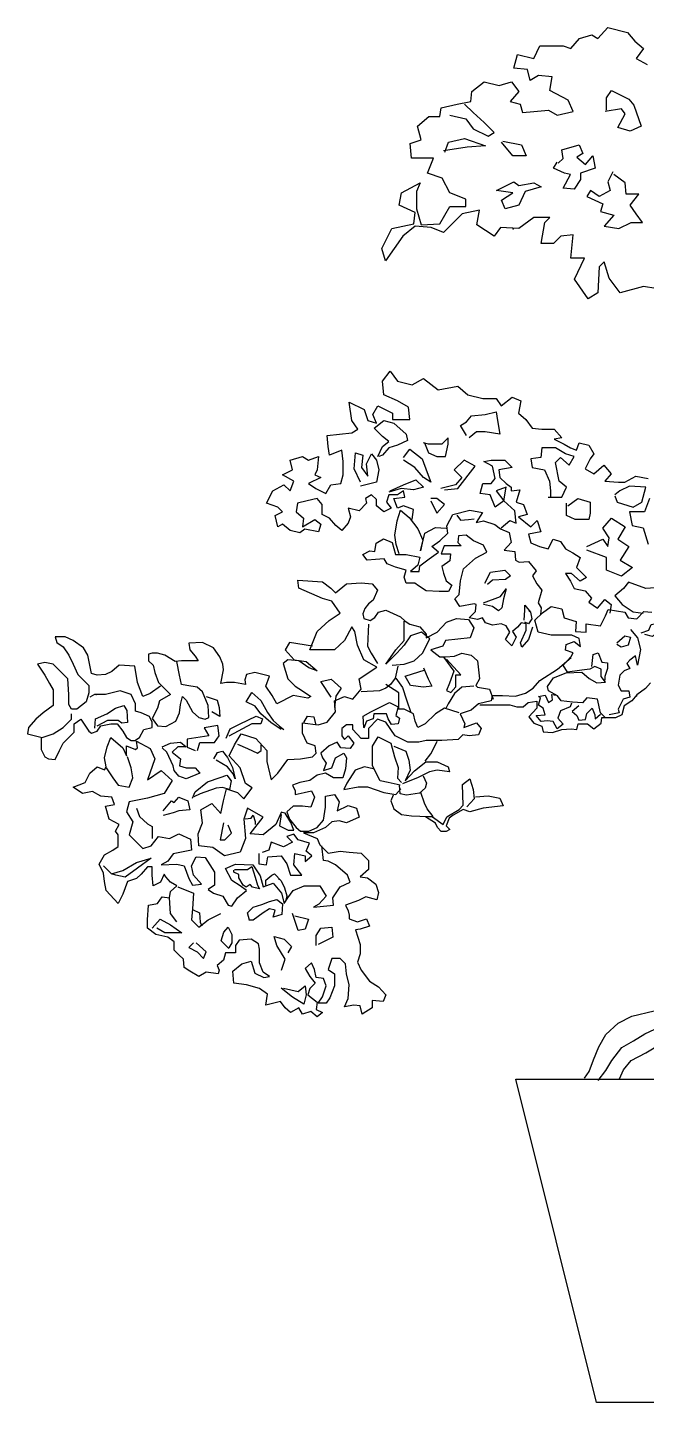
# Model space of a CAD drawing. Header units: millimetres. Extents: x 22565 to 38821, y 15578 to 26720.
# Drawn here: x 30308 to 30579, y 16389 to 16992 of the extents above; entities that cross this region are included whole.
import ezdxf

# ---------------------------------------------------------------- set-up
doc = ezdxf.new("R2010")
doc.units = ezdxf.units.MM

# ---------------------------------------------------------------- blocks, each defined once
blk = doc.blocks.new('A$C0C014AE0')
blk.add_line((532.98, 0), (249.48, 0))
for points in [[(280.95, 487.6), (270.12, 489.22), (259.83, 486.52), (254.96, 493.01), (252.79, 500.04), (250.63, 497.88), (250.08, 486.52), (245.75, 483.81), (239.8, 492.47), (244.13, 501.67), (238.17, 501.67), (239.26, 511.95), (233.84, 511.4), (230.59, 508.16), (225.18, 508.16), (226.8, 517.36), (228.97, 519.52), (221.93, 519.52), (215.43, 514.65), (207.31, 515.19), (204.6, 511.4), (197.02, 516.27), (198.11, 522.77), (190.53, 521.14), (182.41, 513.03), (176.99, 515.19), (169.95, 515.73), (164.54, 511.4), (156.96, 500.58), (155.33, 505.99), (159.67, 514.65), (169.41, 516.82), (169.95, 521.68), (162.91, 524.93), (164, 530.34), (172.12, 534.67), (170.49, 530.88), (170.49, 523.31), (172.66, 516.27), (180.78, 516.82), (185.11, 524.39), (192.15, 524.39), (192.15, 527.64), (185.11, 530.34), (181.86, 536.83), (175.37, 539), (178.07, 545.49), (168.33, 545.49), (167.79, 551.98), (172.66, 553.61), (171.04, 559.56), (175.91, 563.89), (180.78, 563.89), (181.32, 567.67), (188.36, 569.3), (194.32, 570.38), (194.86, 574.71), (200.27, 579.04), (206.77, 577.41), (212.18, 579.04), (215.43, 574.71), (211.64, 570.38), (215.97, 569.3), (217.06, 565.51), (221.93, 566.05), (228.43, 566.59), (232.22, 564.43), (239.26, 566.05), (237.09, 570.92), (228.97, 575.25), (230.05, 581.2), (224.1, 581.74), (220.31, 579.58), (219.22, 584.45), (213.27, 584.99), (214.89, 590.94), (221.93, 589.32), (224.64, 594.73), (234.92, 594.73), (238.17, 593.64), (241.96, 597.97), (247.38, 599.6), (250.08, 597.97), (254.42, 602.84), (263.08, 600.68), (266.33, 596.89), (270.12, 593.64), (266.87, 589.32), (271.74, 586.61)], [(253.87, 566.59), (253.87, 572), (256.04, 575.25), (263.62, 571.46), (265.79, 568.76), (269.03, 559.56), (264.16, 557.39), (258.75, 559.02), (262, 564.97), (260.37, 567.13), (253.33, 566.05)], [(185.11, 564.43), (192.15, 562.8), (195.4, 558.48), (201.9, 555.23), (204.6, 556.85), (200.27, 561.18), (195.4, 565.51), (191.61, 569.3)], [(182.95, 548.2), (184.57, 552.52), (191.61, 554.15), (200.81, 550.9), (192.69, 550.36), (182.41, 548.74)], [(208.39, 553.07), (216.52, 551.44), (218.68, 546.57), (212.73, 546.57), (207.85, 552.52)], [(232.71, 543.29), (234.87, 545.45), (234.33, 549.24), (241.91, 551.4), (243.53, 547.62), (240.83, 545.99), (244.62, 542.75), (247.87, 546.53), (248.95, 541.12), (242.45, 538.96), (242.45, 536.25), (239.74, 531.93), (234.87, 532.47), (238.12, 538.42), (235.41, 538.96), (230.54, 541.12), (232.16, 543.83)], [(256.58, 539.54), (254.42, 535.21), (255.5, 531.42), (250.63, 528.72), (246.84, 531.42), (245.21, 528.72), (252.25, 525.47), (251.17, 522.23), (257.12, 520.6), (252.79, 515.73), (259.29, 514.65), (264.7, 517.36), (269.58, 517.36), (266.87, 521.14), (264.16, 524.93), (267.95, 529.8), (262.54, 529.8), (262, 534.67), (257.12, 538.46)], [(205.69, 531.42), (213.27, 535.21), (215.43, 533.59), (221.93, 534.67), (225.18, 533.05), (218.14, 530.88), (215.43, 524.93), (209.48, 523.31), (207.85, 527.09), (212.73, 530.34), (205.69, 531.42)], [(168.7, 387.2), (169.24, 391.53), (164.91, 393.15), (162.2, 392.07), (160.58, 396.4), (165.45, 396.94), (164.91, 399.64), (162.2, 398.02), (158.41, 398.02), (157.33, 394.78), (159.5, 392.07), (156.25, 390.45), (153, 393.15), (153, 395.86), (150.83, 398.02), (148.13, 396.4), (148.67, 394.23), (145.42, 390.99), (140.55, 392.07), (141.63, 388.28), (140.55, 385.58), (137.84, 382.33), (135.13, 384.5), (132.42, 387.74), (129.18, 389.37), (129.18, 393.69), (127.01, 396.4), (122.68, 395.32), (118.35, 394.23), (117.81, 390.45), (121.05, 387.74), (120.51, 383.95), (125.93, 387.2), (128.63, 385.04), (127.55, 381.79), (121.6, 382.87), (119.43, 381.25), (115.1, 382.33), (111.85, 385.04), (109.68, 383.95), (108.6, 388.82), (111.85, 390.45), (109.68, 392.61), (104.81, 394.23), (107.52, 399.64), (112.39, 402.35), (115.1, 399.64), (116.72, 403.97), (111.85, 406.68), (116.18, 408.84), (115.1, 413.17), (120.51, 414.79), (123.22, 413.17), (127.55, 414.79), (127.01, 408.84), (125.93, 406.68), (128.63, 405.6), (123.22, 402.89), (126.47, 400.73), (130.8, 398.56), (132.97, 402.35), (137.3, 402.89), (138.38, 406.68), (138.38, 412.63), (137.84, 417.5), (132.42, 415.34), (131.88, 419.12), (131.34, 423.99), (136.76, 424.53), (142.17, 425.07), (144.88, 426.7), (142.17, 430.48), (141.09, 438.6), (147.58, 435.35), (149.21, 430.48), (153, 429.4), (151.37, 433.19), (153.54, 436.98), (160.04, 433.73), (160.04, 431.03), (167.62, 431.03), (167.08, 436.44), (162.2, 439.14), (156.25, 441.85), (155.71, 447.8), (158.95, 452.13), (162.2, 447.8), (168.7, 446.18), (173.57, 448.88), (180.07, 444.01), (188.73, 445.63), (193.06, 441.85), (199.56, 440.22), (205.52, 440.22), (207.68, 436.98), (212.56, 440.76), (216.35, 439.14), (215.26, 433.73), (218.51, 431.03), (221.22, 427.24), (225.55, 426.7), (230.96, 426.7), (234.21, 422.91), (230.96, 422.37), (235.3, 420.2), (238, 418.58), (240.71, 417.5), (241.79, 420.75), (246.12, 419.66), (248.29, 415.88), (246.66, 413.71), (244.5, 409.38), (248.29, 407.22), (252.62, 411.01), (255.87, 407.22), (253.16, 403.97), (259.12, 403.43), (261.82, 403.43), (266.7, 406.14), (272.11, 405.06)], [(272.65, 396.4), (270.49, 390.45), (263.99, 390.45), (265.07, 384.5), (269.95, 383.41), (272.11, 376.38)], [(279.15, 357.44), (271.03, 356.9), (263.45, 359.61), (261.28, 356.9), (257.49, 353.66), (260.74, 349.87), (265.61, 346.62), (269.95, 346.08)], [(192.52, 423.99), (189.82, 428.32), (192.52, 429.94), (194.69, 432.65), (200.64, 433.19), (205.52, 434.27), (206.06, 430.48), (207.14, 424.53), (200.64, 425.62), (196.85, 425.62), (193.61, 422.91)], [(153.54, 414.79), (155.71, 419.12), (158.41, 421.29), (155.71, 423.45), (151.92, 427.24), (156.25, 430.48), (160.58, 429.4), (165.99, 424.53), (166.53, 421.83), (162.2, 419.66), (158.41, 418.58), (155.71, 415.34), (154.08, 414.79)], [(174.11, 420.75), (175.74, 416.42), (179.53, 414.79), (183.32, 414.79), (184.4, 420.2), (184.4, 422.91), (181.69, 420.2), (178.45, 420.2), (175.74, 420.2), (173.57, 420.75)], [(145.96, 403.43), (143.25, 409.38), (143.79, 416.42), (147.04, 415.34), (146.5, 409.92), (149.21, 406.14), (148.67, 411.55), (150.83, 415.88), (153, 413.17), (154.08, 408.84), (153, 403.43), (145.96, 401.81)], [(164.91, 414.25), (167.62, 418.04), (173.03, 413.71), (175.2, 407.76), (176.82, 403.43), (173.57, 405.6), (169.78, 409.92), (164.91, 413.17)], [(228.26, 396.94), (234.21, 396.94), (236.38, 401.27), (233.13, 403.97), (231.51, 412.09), (233.67, 414.25), (237.46, 411.01), (239.63, 414.79), (235.84, 415.88), (231.51, 418.58), (225.55, 418.58), (225.01, 414.25), (220.68, 413.71), (221.22, 409.92), (226.63, 408.84), (228.8, 403.97), (229.34, 399.64), (229.34, 396.94)], [(182.78, 400.19), (188.73, 400.73), (196.31, 410.47), (191.44, 413.17), (187.11, 408.84), (190.36, 405.6), (187.65, 402.35), (181.15, 400.73)], [(207.68, 383.41), (211.47, 386.66), (214.18, 385.58), (213.64, 390.99), (208.77, 395.32), (209.85, 401.27), (205.52, 399.64), (208.77, 395.32), (204.98, 392.61), (202.81, 398.02), (198.48, 398.56), (199.56, 402.89), (203.35, 402.89), (204.98, 405.06), (203.89, 410.47), (200.1, 412.63), (203.35, 413.17), (209.31, 413.17), (212.56, 409.92), (206.6, 408.84), (207.14, 405.6), (209.85, 402.89), (212.01, 401.27), (212.01, 399.64), (215.8, 400.19), (214.18, 394.78), (217.43, 393.69), (219.05, 389.37), (215.26, 388.28), (220.68, 383.95), (223.38, 386.66), (225.01, 381.79), (219.59, 380.71), (220.68, 376.92), (224.47, 375.3), (228.26, 374.22), (230.42, 378.54), (233.67, 377.46), (235.84, 374.22), (239.09, 372.59), (242.33, 370.43), (240.71, 366.1), (245.04, 361.77), (242.33, 360.15), (238.54, 363.39), (235.84, 363.39), (238, 360.15), (239.63, 356.9), (244.5, 355.82), (247.21, 352.57), (246.12, 350.95), (249.91, 348.25), (253.16, 352.03), (255.87, 349.87), (255.33, 346.08)], [(158.95, 399.64), (164.91, 402.35), (170.32, 404.51), (173.57, 401.27), (169.24, 400.19), (163.83, 400.73), (158.41, 399.1)], [(257.49, 397.48), (258.58, 394.78), (265.61, 392.61), (269.4, 394.78), (271.03, 401.27), (263.99, 401.81), (259.66, 399.64), (257.49, 398.02)], [(176.82, 395.32), (179.53, 389.91), (182.78, 393.69), (179.53, 396.4), (176.82, 396.4)], [(236.92, 393.15), (241.25, 396.4), (246.66, 394.78), (246.66, 389.91), (246.12, 387.2), (240.17, 387.2), (236.38, 388.82), (236.38, 394.23)], [(221.46, 339.9), (219.58, 334.58), (216.77, 331.14), (216.14, 333.02), (218.64, 338.65), (218.64, 341.46), (216.45, 341.77), (214.89, 339.9), (212.7, 338.02), (214.26, 335.52), (212.38, 331.77), (209.57, 334.58), (211.45, 337.71), (209.88, 340.52), (207.69, 341.46), (203.93, 340.84), (200.81, 341.77), (199.55, 343.96), (197.36, 343.34), (193.61, 343.96), (196.42, 346.78), (196.74, 349.91), (195.8, 350.22), (189.54, 348.97), (187.35, 352.41), (189.23, 354.28), (189.85, 360.23), (191.1, 365.54), (196.42, 370.23), (201.43, 372.74), (199.87, 375.86), (195.48, 377.74), (192.36, 380.24), (188.91, 379.93), (188.6, 377.11), (190.16, 375.55), (186.41, 375.55), (182.65, 375.55), (181.4, 372.11), (185.47, 372.11), (185.16, 368.98), (181.71, 366.48), (182.34, 363.67), (183.59, 360.23), (186.1, 358.35), (184.53, 355.54), (180.46, 355.54), (174.83, 355.85), (171.39, 358.04), (169.82, 359.29), (166.07, 359.29), (165.13, 361.79), (166.07, 364.92), (161.37, 366.17), (157.62, 367.73), (156.36, 369.92), (152.61, 369.61), (148.85, 369.3), (146.98, 371.8), (150.11, 373.36), (152.3, 373.05), (152.92, 376.8), (156.05, 378.68), (159.81, 377.11), (161.37, 371.8), (166.07, 371.8), (172.01, 370.55), (171.07, 367.11), (167.94, 364.29), (171.7, 364.29), (172.01, 366.79), (176.08, 369.92), (180.15, 372.74), (177.33, 375.24), (180.78, 377.74), (184.22, 381.18), (183.91, 384.31), (186.41, 389.31), (193.92, 391.19), (199.55, 390.25), (196.74, 385.87), (199.87, 386.5), (204.87, 384.93), (207.38, 383.06), (211.13, 381.49), (212.07, 377.11), (208.94, 373.67), (213.64, 373.05), (213.95, 369.3), (215.51, 368.36), (219.58, 368.67), (223.03, 364.61), (221.46, 362.42), (223.34, 358.98), (225.53, 356.16), (223.96, 350.53), (225.22, 348.34), (224.9, 345.53)], [(162.94, 372.11), (161.68, 376.18), (161.06, 380.24), (162, 386.5), (163.56, 391.19), (167.32, 388.06), (171.07, 383.06), (173.26, 378.05), (172.33, 373.36), (174.2, 381.18), (178.9, 383.68), (183.59, 383.37)], [(188.29, 389), (189.85, 386.81), (193.29, 387.12), (195.8, 387.44)], [(245.22, 375.27), (252.26, 378.52), (254.42, 375.27), (254.96, 379.06), (252.26, 383.39), (256.05, 387.71), (262, 383.93), (258.75, 378.52), (263.63, 375.27), (259.84, 369.32), (265.25, 366.07), (260.38, 362.29), (253.88, 364.99), (253.88, 370.4), (245.22, 373.65)], [(200.49, 359.29), (203, 363.98), (209.26, 364.92), (211.76, 362.42), (209.57, 360.85), (203.93, 360.54), (201.74, 358.66)], [(111.32, 258.98), (108.9, 253.36), (103.28, 248.94), (97.65, 249.34), (103.28, 256.57), (96.45, 260.59), (94.84, 255.77), (95.64, 247.34), (93.23, 241.31), (86.4, 239.71), (81.18, 243.32), (75.15, 244.12), (74.75, 249.34), (76.76, 254.16), (75.95, 259.79), (80.77, 262.6), (84.79, 258.18), (86, 263.8), (87.2, 269.02), (92.03, 267.42), (94.84, 264.6), (98.46, 269.42), (95.64, 271.43), (93.23, 278.26), (88.41, 283.48), (90.82, 288.3), (93.63, 293.12), (100.06, 291.11), (104.89, 285.89), (104.89, 281.07), (106.9, 273.04), (109.71, 275.85), (114.13, 281.87), (119.75, 282.27), (124.98, 283.08), (126.59, 284.68), (126.18, 287.9), (122.57, 289.1), (120.56, 293.52), (120.56, 297.94), (127.39, 297.13), (131.41, 298.34), (135.03, 302.75), (134.62, 307.57), (139.04, 309.58), (142.66, 308.38), (146.28, 312.79), (145.47, 317.21), (153.11, 322.43), (147.48, 325.64), (144.67, 332.07), (143.46, 338.09), (142.26, 340.1), (139.04, 334.08), (134.62, 330.06), (123.77, 330.06), (126.99, 338.09), (132.21, 342.91), (137.04, 346.13), (133.42, 351.35), (129.4, 352.55), (118.95, 356.97), (118.55, 360.58), (129.4, 359.78), (133.02, 356.97), (135.03, 354.96), (139.85, 358.98), (146.28, 359.38), (151.1, 358.98), (153.51, 356.16), (151.5, 351.75), (149.49, 350.14), (147.89, 348.13), (147.08, 345.72), (147.48, 343.72), (150.3, 342.91), (152.31, 344.12), (153.91, 346.53), (157.13, 347.33), (163.56, 344.52), (165.57, 342.51), (167.58, 341.31), (172, 340.1), (174.81, 336.89), (174.81, 335.28), (179.63, 337.69), (183.65, 342.11), (188.07, 343.72), (193.3, 343.31), (195.71, 339.7), (194.1, 335.28), (183.25, 334.08), (182.04, 331.67), (176.82, 330.06), (180.84, 326.85), (183.25, 326.85), (187.27, 327.25), (190.48, 328.46), (194.5, 327.65), (197.31, 325.24), (198.12, 317.21), (196.51, 314.4), (197.31, 313.6), (202.54, 312.79), (204.15, 308.38)], [(199.87, 350.53), (207.38, 353.35), (209.88, 356.79), (208.63, 352.41), (208, 348.34), (206.44, 347.09), (203.93, 348.97), (199.87, 349.91)], [(253.38, 300.18), (251.19, 302.37), (249.94, 308.31), (245.25, 308.94), (243.37, 306.75), (238.99, 307.06), (233.98, 307.69), (232.41, 309.87), (228.35, 312.06), (228.03, 313.94), (230.54, 317.69), (236.17, 319.88), (243.05, 320.2), (246.18, 317.38), (249.63, 315.5), (253.38, 315.82), (251.5, 318.32), (251.5, 321.45), (248.69, 322.7), (246.5, 321.45), (243.05, 321.13), (236.8, 320.2), (234.92, 323.32), (238.36, 327.08), (239.3, 328.64), (235.86, 329.89), (236.17, 332.39), (239.61, 333.64), (242.43, 331.45), (241.8, 334.89), (238.67, 336.46), (233.67, 336.46), (229.6, 336.46), (223.96, 337.71), (222.4, 343.03), (225.84, 346.15), (229.6, 348.97), (234.29, 348.03), (235.23, 343.96), (240.55, 342.4), (240.24, 338.02), (244.93, 337.71), (244.93, 341.46), (251.19, 340.52), (253.38, 344.9), (254.63, 347.72), (261.83, 346.47), (263.4, 343.96), (267.15, 343.65), (270.28, 346.78), (273.73, 346.47)], [(273.1, 315.5), (270.91, 313), (267.15, 310.19), (264.96, 307.69), (261.52, 305.5), (260.58, 301.43), (257.76, 300.18), (251.82, 300.18)], [(217.71, 343.03), (218.02, 347.4), (218.02, 349.59), (220.52, 346.47), (221.15, 343.65), (219.58, 341.46), (218.02, 342.09)], [(269.03, 337.4), (272.47, 338.65), (273.41, 341.15), (276.85, 341.77), (279.05, 344.59), (279.98, 341.15), (276.85, 338.33), (274.04, 335.83), (270.6, 336.77)], [(149.49, 341.31), (149.09, 331.67), (150.7, 328.46), (153.51, 324.04)], [(159.94, 323.24), (165.17, 323.64), (169.59, 325.24), (173.2, 328.46), (176.42, 334.88), (172.8, 337.69), (167.98, 336.09), (165.17, 332.07), (161.95, 328.46), (157.13, 323.64), (161.55, 330.06), (165.17, 334.08), (165.17, 342.51)], [(264.34, 338.96), (267.47, 335.21), (268.72, 330.2), (267.47, 323.32), (266.53, 327.39), (264.02, 325.51), (262.77, 323.95), (264.02, 321.76), (261.52, 320.82), (259.64, 318.94), (259.02, 314.57), (260.27, 312.06), (263.71, 312.06), (264.02, 309.25), (261.21, 308.31), (259.02, 303.93), (259.33, 302.37), (254.95, 301.43)], [(58.27, 314), (53.85, 310.79), (50.63, 309.58), (48.22, 315.61), (47.02, 322.83), (40.19, 323.24), (36.97, 320.42), (34.16, 319.22), (30.54, 318.82), (28.13, 319.62), (26.52, 327.65), (24.51, 330.87), (20.09, 334.08), (16.48, 335.68), (12.06, 335.68), (12.86, 333.27), (15.67, 331.27), (18.08, 327.65), (20.09, 323.64), (22.1, 319.22), (25.32, 316.01), (26.92, 314.4), (26.92, 311.19), (25.72, 307.17), (21.7, 303.96), (19.29, 303.96), (18.08, 305.97), (18.08, 310.38), (17.68, 317.21), (15.27, 319.62), (11.25, 323.64), (7.64, 324.44), (4.42, 323.64), (7.64, 318.82), (9.64, 315.2), (11.25, 312.39), (11.25, 307.98), (11.25, 305.57), (6.83, 302.35), (3.62, 299.54), (0.4, 295.93), (0, 293.12), (6.43, 291.51), (11.25, 293.12), (15.67, 295.93), (19.29, 299.54), (19.29, 301.95)], [(124.98, 331.67), (114.93, 333.27), (112.92, 330.06), (116.94, 325.64), (122.17, 324.84), (126.99, 320.83), (123.37, 322.03), (118.95, 325.24), (114.13, 325.64), (112.12, 324.04), (114.13, 317.21), (117.34, 314), (120.56, 311.99), (124.18, 309.58), (122.97, 308.78), (116.54, 309.98), (109.31, 306.37), (107.3, 309.98), (104.48, 314), (106.09, 318.42), (99.66, 320.02), (96.05, 319.22), (95.24, 316.81), (95.64, 314.8), (90.82, 315.61), (87.2, 315.61), (84.79, 315.2), (86, 321.23), (85.6, 323.64), (84.39, 326.85), (81.58, 330.87), (76.76, 333.27), (70.73, 332.87), (71.13, 330.06), (73.54, 327.25), (74.75, 325.24), (70.33, 325.24), (67.51, 325.24), (64.7, 324.84), (60.28, 327.65), (57.06, 328.46), (54.65, 328.46), (53.05, 328.05), (53.05, 325.24), (55.06, 323.24), (55.86, 320.02), (57.47, 315.61), (59.48, 313.6), (62.69, 310.38), (57.87, 307.57), (57.06, 304.36), (54.65, 299.94), (57.06, 296.73), (60.68, 296.33), (65.1, 298.74), (66.71, 302.35), (67.11, 305.97), (67.91, 309.58), (69.52, 307.98), (72.34, 302.75), (75.15, 300.34), (77.96, 299.54), (79.57, 300.34), (79.17, 305.57), (76.76, 311.59), (74.34, 313.6), (69.92, 314.4), (67.51, 314.8), (66.71, 318.82), (65.5, 324.84)], [(258.39, 333.02), (261.83, 336.15), (264.34, 335.52), (263.4, 332.08), (260.27, 331.14), (258.39, 332.39)], [(182.49, 326.6), (186.87, 320.65), (184.99, 315.34), (183.74, 312.21), (185.62, 311.27), (187.81, 313.77), (187.81, 319.09), (190, 319.09), (183.74, 325.97)], [(203.9, 310.01), (208.28, 310.01), (213.91, 309.7), (218.29, 310.95), (221.74, 313.14), (224.55, 316.58), (232.38, 321.58), (238.32, 326.58)], [(247.44, 322.7), (248.06, 328.01), (250.25, 328.64), (251.82, 324.57), (254.32, 324.26), (254.32, 321.76), (253.07, 318.32), (253.07, 316.76)], [(162.35, 322.83), (161.15, 317.61), (159.14, 314.8), (157.13, 313.2), (154.32, 311.99), (146.28, 311.59)], [(173.6, 322.03), (175.61, 317.21), (177.22, 314), (173.6, 313.6), (167.98, 314.4), (165.57, 318.42), (174.41, 321.23)], [(133.12, 309.17), (128.66, 316.11), (133.12, 317.11), (137.59, 313.14), (135.11, 309.66), (134.61, 304.7)], [(189.28, 302.35), (182.85, 304.36), (178.83, 301.95), (174.41, 297.53), (171.19, 295.93), (169.99, 298.74), (169.18, 301.95), (165.17, 303.96), (162.75, 303.96), (162.75, 311.19), (157.13, 314.8)], [(161.52, 317.53), (164.34, 313.46), (166.22, 308.14), (168.09, 302.52)], [(195.71, 314), (190.48, 313.6), (187.27, 310.79), (184.45, 306.37), (183.25, 303.96)], [(6.03, 291.51), (6.03, 286.29), (7.64, 283.08), (9.24, 282.27), (12.06, 281.87), (14.07, 285.89), (15.67, 289.1), (20.49, 293.92), (20.49, 297.53), (23.31, 299.54), (26.92, 294.32), (28.13, 293.52), (30.54, 294.32), (32.15, 296.73), (36.57, 297.53), (39.38, 297.53), (41.79, 294.32), (43.4, 291.51), (45.41, 290.31), (47.02, 290.31), (49.03, 291.51), (51.04, 295.12), (54.65, 295.93), (54.65, 298.34), (53.45, 300.75), (49.83, 302.35), (47.42, 303.16), (47.42, 306.37), (45.41, 310.38), (40.59, 311.99), (34.16, 310.38), (29.34, 310.38), (27.33, 309.18)], [(203.74, 309.98), (203.34, 307.57), (197.72, 306.37), (194.5, 303.56), (189.68, 301.95), (191.69, 297.53), (191.29, 295.93), (196.91, 297.94), (198.92, 295.53), (197.72, 292.71), (193.7, 292.31), (190.88, 292.71), (188.88, 290.71), (181.64, 290.31), (174.81, 290.31), (171.6, 289.5), (166.77, 289.5), (161.15, 292.31), (157.13, 298.34), (153.51, 299.54), (149.49, 295.53), (149.49, 291.11), (146.28, 291.11), (142.66, 295.12), (142.66, 297.13), (139.85, 297.13), (137.84, 295.53), (137.84, 292.31), (139.04, 290.71), (140.65, 292.31), (143.06, 289.1), (141.46, 286.69), (137.44, 287.09), (135.83, 289.5), (132.21, 287.9), (128.6, 284.68), (129.4, 282.68), (131.01, 280.27), (129.8, 277.05), (133.42, 278.26), (135.03, 282.68), (138.64, 284.68), (139.85, 282.68), (139.45, 277.86), (138.24, 273.84), (134.22, 273.84), (130.61, 275.85), (126.99, 275.05), (123.77, 272.64), (119.35, 271.83), (116.14, 270.63), (117.34, 268.22), (117.34, 266.61), (121.36, 267.42), (124.58, 268.22), (125.78, 265.41), (124.18, 260.99), (120.56, 261.39), (116.54, 261.39), (113.73, 258.98), (114.93, 255.77), (117.75, 252.16), (119.75, 250.55), (123.37, 250.55), (126.99, 252.16), (129.8, 255.37), (130.61, 260.99), (130.61, 265.81), (134.62, 266.61), (136.63, 263.4), (135.83, 259.38), (140.65, 261.79), (144.27, 260.59), (145.47, 256.57), (139.85, 254.16), (136.63, 254.97), (133.42, 254.56), (130.61, 252.16), (125.38, 249.75), (120.96, 249.75), (126.99, 247.34), (128.19, 244.52), (131.81, 240.91), (137.04, 241.71), (141.05, 241.31), (146.28, 240.91), (149.49, 237.7), (149.49, 233.68), (145.88, 230.47), (149.09, 230.07), (152.71, 227.26), (153.91, 223.64), (153.11, 220.43), (148.29, 221.63), (145.07, 220.03), (139.45, 218.02), (140.65, 215.61), (141.05, 213.6), (141.05, 212), (144.67, 210.79), (148.69, 212), (149.89, 208.78), (145.88, 207.58), (143.87, 207.18), (145.88, 200.75), (145.88, 196.74), (144.67, 193.12), (146.28, 189.51), (149.89, 184.69), (153.91, 182.28), (157.13, 178.67), (155.92, 175.85), (151.1, 176.26), (151.1, 173.04), (146.68, 170.23), (145.88, 173.85), (143.06, 174.25), (139.04, 173.44), (140.65, 177.06), (141.05, 183.08), (139.85, 187.9), (139.45, 192.32), (137.04, 194.73), (133.42, 194.73), (131.81, 189.91), (134.62, 187.9), (134.62, 182.68), (132.61, 177.46), (131.01, 175.05), (127.39, 175.05), (129.4, 177.86), (131.01, 182.68), (129.8, 185.89), (126.59, 186.3), (125.78, 189.91), (124.58, 192.72), (121.76, 190.31), (123.77, 186.7), (126.18, 183.89), (123.77, 181.48), (122.97, 178.67), (126.99, 175.45), (126.59, 172.24), (129.4, 171.04), (126.99, 169.03), (124.18, 171.44), (120.56, 170.23), (118.95, 173.04), (115.33, 171.04), (112.92, 173.04), (110.91, 175.85), (104.48, 174.25), (105.29, 179.07), (101.67, 181.48), (96.05, 183.08), (90.42, 183.89), (90.02, 189.11), (94.04, 192.32), (98.05, 193.52), (99.66, 188.3), (103.68, 186.3), (106.09, 186.7), (103.28, 188.71), (101.67, 192.72), (101.67, 198.74), (101.27, 201.15), (98.05, 203.16), (92.83, 202.76), (91.22, 200.35), (91.22, 197.14), (86.8, 197.14), (86, 193.93), (83.19, 191.52), (83.99, 189.51), (83.59, 187.9), (78.36, 188.71), (75.15, 186.7), (71.13, 189.11), (68.72, 190.71), (68.32, 194.33), (66.31, 196.34), (64.3, 198.34), (64.3, 201.96), (61.48, 203.97), (56.26, 205.17), (52.64, 207.98), (52.64, 211.6), (53.05, 218.02), (57.06, 218.82), (59.07, 221.63), (62.29, 221.23), (62.69, 224.04), (65.5, 226.45), (62.69, 228.06), (60.68, 230.47), (59.88, 231.67), (58.27, 228.06), (55.06, 226.45), (54.65, 231.27), (54.65, 234.89), (52.64, 234.89), (49.83, 231.67), (47.82, 229.67), (43.8, 228.46), (41.79, 222.84), (39.78, 218.82), (34.56, 224.45), (33.76, 228.46), (33.35, 232.08), (31.35, 236.09), (33.76, 240.11), (37.37, 242.12), (39.78, 243.72), (39.78, 248.94), (38.58, 250.55), (40.19, 253.36), (35.77, 255.77), (34.16, 261.39), (38.18, 262.19), (36.97, 265.41), (32.15, 265.81), (28.53, 267.82), (24.11, 267.01), (20.09, 269.82), (25.32, 271.83), (27.33, 275.85), (30.54, 278.66), (33.76, 277.45), (34.56, 278.66), (33.76, 282.68), (34.96, 287.49), (36.57, 291.51), (41.79, 287.09), (43.4, 283.48), (43.4, 287.9), (47.42, 286.29), (48.22, 287.09), (47.82, 289.9), (53.85, 286.69), (55.86, 282.27), (52.64, 273.04), (58.67, 277.05), (63.49, 272.64), (59.88, 267.01), (52.64, 265.01), (44.61, 263.4), (43.4, 258.98), (46.21, 254.56), (44.61, 248.94), (50.63, 242.92), (54.25, 244.12), (57.47, 248.14), (62.29, 247.34), (66.31, 249.34), (71.53, 246.93), (71.93, 242.12), (63.9, 240.51), (61.48, 237.3), (58.67, 235.69), (65.5, 236.09), (68.72, 235.29), (70.73, 229.67), (72.34, 226.86), (76.35, 227.26), (72.74, 231.27), (71.93, 235.29), (73.94, 239.3), (77.96, 238.9), (81.98, 232.48), (81.98, 226.86), (79.17, 224.85), (81.58, 223.24), (85.6, 222.04), (88.01, 218.02), (89.62, 217.62), (92.03, 221.23), (96.05, 224.45), (93.23, 226.45), (89.62, 228.86), (86.8, 234.08), (91.22, 236.09), (98.86, 235.69), (102.07, 230.87), (103.28, 226.05), (107.7, 227.66), (111.32, 223.24), (112.52, 218.82), (114.13, 221.23), (116.54, 224.45), (121.36, 226.45), (128.19, 226.45), (131.01, 222.04), (127.79, 218.42), (125.38, 217.22), (129.8, 217.62), (134.22, 218.02), (133.82, 221.23), (137.04, 226.05), (141.46, 228.06), (140.25, 231.27), (135.03, 235.69), (131.81, 237.3), (129.8, 237.7), (129, 244.12)], [(78.36, 309.58), (83.19, 307.98), (83.99, 304.76), (84.39, 300.75), (80.77, 302.75)], [(111.14, 295.01), (106.75, 298.14), (102.37, 301.89), (99.87, 305.33), (95.8, 307.21), (98.3, 311.27), (102.37, 307.83), (105.19, 302.52), (107.69, 299.08), (110.51, 296.57), (112.39, 295.01)], [(198.26, 305.94), (211.41, 305.94), (214.54, 305), (217.36, 305), (219.55, 306.88), (223.3, 307.51), (223.3, 304.38), (219.86, 300.63), (222.05, 297.81), (225.49, 296.56), (226.12, 294.06), (230.19, 293.75), (234.26, 295), (238.32, 295.31), (240.83, 295), (241.45, 297.5), (245.52, 297.5), (248.34, 295.31), (251.47, 297.81), (251.78, 300.31)], [(238.55, 306.67), (237.97, 304.93), (233.64, 303.2), (232.48, 300.02), (234.79, 297.43), (232.19, 295.4), (230.46, 298.58), (227.86, 298.87), (225.26, 298.58), (222.94, 301.18), (226.99, 301.47), (226.12, 304.36), (224.1, 305.8), (224.97, 308.98), (224.1, 309.55), (226.99, 310.13), (228.44, 306.95), (230.17, 308.11), (229.88, 310.42), (231.9, 310.13)], [(29.45, 295.64), (29.77, 299.7), (34.77, 301.89), (38.53, 304.39), (42.28, 305.64), (43.54, 303.45), (43.85, 298.14), (41.34, 297.82), (39.78, 299.08), (35.09, 299.08), (30.39, 296.57)], [(147.44, 295.95), (147.13, 300.95), (150.57, 302.83), (158.71, 306.89), (162.46, 305.02), (161.52, 301.26), (163.09, 300.01), (162.46, 297.51), (159.64, 297.2), (158.08, 299.7), (157.45, 301.89), (154.95, 301.89), (151.82, 301.89), (151.51, 299.7), (148.69, 298.76), (147.44, 295.64)], [(241.73, 305.51), (238.84, 302.91), (240.86, 301.18), (241.73, 299.16), (244.62, 299.45), (245.19, 302.05), (247.51, 304.36), (248.66, 301.47), (248.95, 299.74), (251.26, 301.76)], [(74.54, 285.85), (75.53, 289.32), (81.99, 289.32), (83.97, 292.3), (83.47, 296.76), (77.52, 295.77), (79.5, 292.3), (70.07, 290.81), (70.07, 287.34), (73.54, 285.85)], [(87.04, 291.26), (88.91, 295.32), (93.3, 297.51), (100.18, 300.95), (103, 299.7), (102.37, 297.51), (98.3, 297.51), (88.29, 292.19)], [(121.15, 298.14), (122.71, 300.95), (125.53, 300.64), (126.47, 296.89)], [(59.07, 287.49), (62.69, 289.1), (67.11, 289.5), (69.52, 287.49), (65.91, 287.49), (63.49, 285.08), (67.11, 282.27), (66.71, 279.06), (69.52, 278.26), (73.54, 278.26), (75.55, 275.85), (69.52, 273.44), (66.31, 274.64), (64.3, 277.05), (63.9, 279.06), (61.08, 285.08), (59.07, 287.09)], [(163.4, 270.62), (158.08, 271.87), (154.64, 272.49), (151.19, 279.06), (151.19, 287.82), (153.7, 291.88), (159.33, 289.07), (160.9, 283.13), (162.46, 278.43), (162.15, 273.74), (164.03, 271.87)], [(174.35, 281.25), (176.86, 284.38), (178.42, 287.5), (179.67, 290.01)], [(81.72, 282.19), (83.28, 285), (85.47, 285.63), (87.66, 282.81), (89.85, 278.43), (91.11, 273.43), (90.17, 275.62), (87.66, 278.75), (82.66, 281.56)], [(92.03, 288.7), (96.45, 286.69), (100.87, 284.68), (102.47, 285.89), (102.47, 288.3)], [(160.58, 287.82), (165.9, 285.63), (167.16, 281.56), (167.78, 277.18), (165.59, 272.49), (169.66, 276.87), (174.67, 280.94), (179.67, 280.94), (184.37, 278.75), (184.99, 276.56), (179.67, 277.18), (176.23, 276.56), (171.22, 274.06), (164.34, 271.24)], [(34.56, 278.26), (37.37, 273.84), (39.78, 270.63), (44.61, 269.82), (46.21, 273.84), (45.41, 278.26), (43.8, 283.08)], [(151.51, 277.81), (147.75, 278.75), (143.68, 277.18), (139.93, 271.55), (138.68, 268.74), (144.94, 269.99), (149, 269.99), (156.2, 267.49), (161.52, 266.55), (163.71, 269.05)], [(72.33, 264.99), (73.58, 267.8), (78.9, 272.18), (84.53, 274.06), (87.35, 274.99), (89.23, 272.49), (88.6, 268.74), (85.47, 269.68), (82.66, 269.36), (75.77, 266.86), (72.95, 265.61)], [(173.41, 274.68), (174.98, 271.55), (174.35, 269.36), (171.85, 267.18), (166.22, 266.24), (163.4, 266.86), (163.09, 270.62)], [(177.61, 256.84), (182.3, 253.4), (183.87, 256.84), (189.19, 259.97), (191.07, 261.85), (190.75, 270.92), (193.88, 273.42), (195.45, 268.73), (195.76, 264.66), (192.63, 261.22)], [(59.48, 259.38), (63.09, 263.8), (64.3, 263), (66.31, 265.41), (70.33, 263.8), (71.13, 259.79), (66.31, 259.38), (63.9, 258.58), (59.48, 257.38)], [(160.27, 266.24), (159.33, 263.74), (160.58, 260.29), (164.03, 257.79), (168.41, 257.17), (175.61, 256.85), (177.8, 256.85), (175.29, 260.29), (174.04, 262.8), (172.48, 267.49)], [(196.39, 265.6), (202.02, 265.91), (207.03, 264.97), (208.59, 261.53), (199.83, 260.59), (193.88, 259.03), (191.07, 259.97), (186.68, 257.47), (184.81, 256.22), (183.56, 252.78), (185.12, 251.21), (183.56, 250.27), (181.36, 250.27), (179.8, 252.15), (178.86, 254.03), (174.48, 256.84)], [(47.82, 260.59), (49.03, 256.97), (52.64, 253.76), (54.65, 252.56), (54.65, 249.34), (54.65, 247.34)], [(85.96, 254.1), (84.47, 246.65), (86.45, 246.65), (89.43, 249.63), (87.94, 253.1)], [(95.49, 255.92), (97.99, 256.23), (98.93, 257.48), (99.87, 254.67), (99.87, 253.41)], [(111.14, 257.79), (110.51, 252.79), (114.26, 250.91), (116.77, 250.91), (115.52, 254.35), (113.01, 258.42), (111.45, 258.73)], [(101.35, 240.7), (101.35, 236.23), (104.82, 235.74), (105.32, 239.21), (111.28, 239.71), (113.76, 236.23), (115.25, 231.27), (120.22, 231.27), (116.74, 235.74), (117.24, 240.7), (121.71, 239.71), (121.71, 237.23), (124.68, 239.71), (122.2, 241.69), (123.69, 245.16), (118.73, 246.65), (116.74, 249.13), (113.76, 248.14), (116.24, 245.66), (112.27, 243.68), (106.81, 245.66), (105.82, 242.19), (102.84, 241.2)], [(33.33, 235.24), (36.8, 231.77), (41.77, 233.26), (47.73, 236.73), (54.18, 238.71), (48.22, 234.25), (42.76, 230.28), (38.79, 231.27), (36.8, 231.77)], [(90.79, 233.71), (96.43, 233.71), (98.3, 234.96), (99.87, 230.27), (100.81, 226.83), (101.75, 225.27), (98.62, 225.89), (97.68, 227.14), (95.8, 225.89), (94.55, 226.83), (92.67, 229.96), (92.67, 231.52), (90.48, 232.46), (90.48, 233.4)], [(104.56, 226.83), (104.56, 229.02), (107.07, 231.21), (108.32, 231.84), (111.14, 228.71), (112.7, 225.58), (113.64, 222.14), (113.33, 220.26)], [(65.91, 226.05), (72.74, 223.24), (72.34, 216.41), (71.93, 211.6), (75.15, 208.38), (79.17, 211.6), (84.79, 214.41)], [(65.5, 210.79), (62.69, 214.41), (62.29, 221.23)], [(97.36, 211.51), (96.43, 214.63), (98.93, 217.14), (102.69, 218.39), (106.13, 219.64), (109.26, 220.58), (111.76, 218.7), (111.45, 214.01), (107.69, 212.76), (108.63, 215.89), (106.13, 216.51), (103.31, 214.63), (98.93, 211.51), (97.05, 211.51)], [(54.68, 207.95), (58.15, 211.92), (62.62, 209.44), (67.59, 205.97), (60.14, 205.97), (56.66, 207.95)], [(72.33, 216.2), (75.46, 214.63), (75.77, 210.57), (76.4, 209)], [(117.24, 213.41), (123.19, 211.92), (121.71, 207.46), (118.73, 206.96), (116.24, 214.4)], [(88.29, 199), (84.85, 202.44), (86.1, 206.19), (87.98, 208.38), (89.54, 205.25), (89.54, 201.5), (88.29, 199.31)], [(126.59, 200.35), (126.59, 204.77), (128.6, 207.98), (133.42, 208.38), (133.82, 203.97), (127.39, 200.75)], [(244.17, 142.17), (246.19, 145.19), (248.2, 150.22), (250.55, 155.93), (253.57, 161.29), (258.94, 166.33), (264.99, 169.35), (274.72, 171.69), (283.45, 172.7), (289.49, 174.04), (299.56, 176.06), (307.96, 179.41), (312.99, 183.44), (316.01, 186.46), (320.04, 190.48), (328.1, 197.53), (335.82, 202.56), (342.54, 205.24)], [(72.74, 201.56), (70.73, 199.55), (74.34, 197.54), (77.16, 194.73), (78.36, 197.54), (73.94, 201.56)], [(111.32, 189.51), (112.92, 194.33), (109.31, 200.35), (108.1, 204.37), (112.52, 203.16), (115.74, 199.95), (114.13, 197.14)], [(112.27, 181.66), (118.73, 180.17), (121.71, 182.65), (122.2, 178.68), (121.21, 174.71), (116.24, 177.69), (111.28, 181.66)], [(259.6, 141.85), (261.28, 145.88), (264.64, 149.9), (271.02, 153.26), (277.73, 157.29), (282.43, 157.96), (288.47, 159.97), (294.18, 162.99), (299.89, 166.01), (305.59, 167.35), (310.29, 167.35), (313.65, 165.67), (315.33, 164.33), (321.04, 162.65), (324.4, 162.65), (329.1, 163.66), (334.47, 165.67), (335.47, 168.36), (335.47, 173.05), (334.13, 176.07)], [(250.2, 141.18), (253.56, 145.54), (256.24, 149.9), (260.61, 155.61), (265.64, 158.63), (270.68, 161.65), (279.41, 165.67), (286.12, 166.34), (293.17, 166.34), (299.55, 166.01)], [(249.48, 0), (214.04, 141.75), (568.41, 141.75), (532.98, 0)]]:
    blk.add_lwpolyline(points)
for p in [(212.91, 514.64), (153.06, 393.25), (220.02, 346.96), (30.15, 310.34), (266.97, 309.82), (110.38, 229.51)]:
    blk.add_point(p)

msp = doc.modelspace()

# ---------------------------------------------------------------- block references
msp.add_blockref('A$C0C014AE0', (30307.94, 16389.02))

doc.saveas('drawing.dxf')
